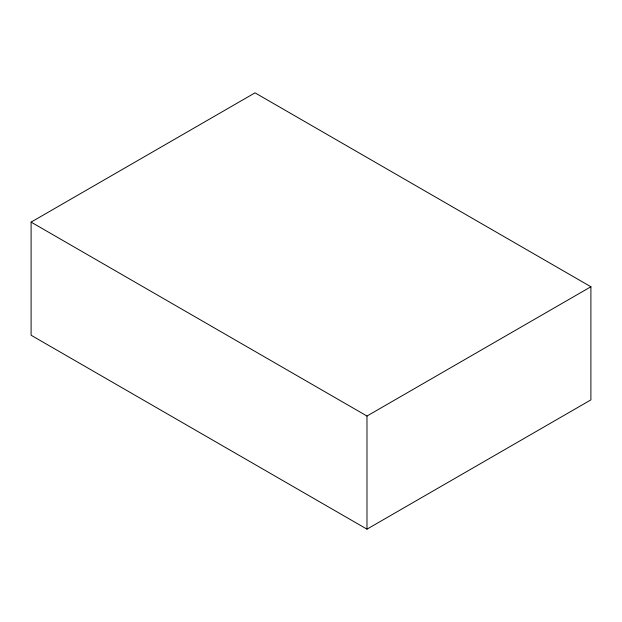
<?xml version="1.0" encoding="UTF-8"?>
<svg xmlns="http://www.w3.org/2000/svg" width="622" height="622" viewBox="0 0 622 622"><rect width="100%" height="100%" fill="white"/><g stroke="black" fill="none" stroke-linecap="round" stroke-linejoin="round"><path stroke-width="0.93" d="M31.1 222.116L255.02 92.841L590.9 286.758L590.9 399.884L366.98 529.159L31.1 335.242L31.1 222.116L366.98 416.04L590.9 286.758M366.98 416.04L366.98 529.159"/></g></svg>
